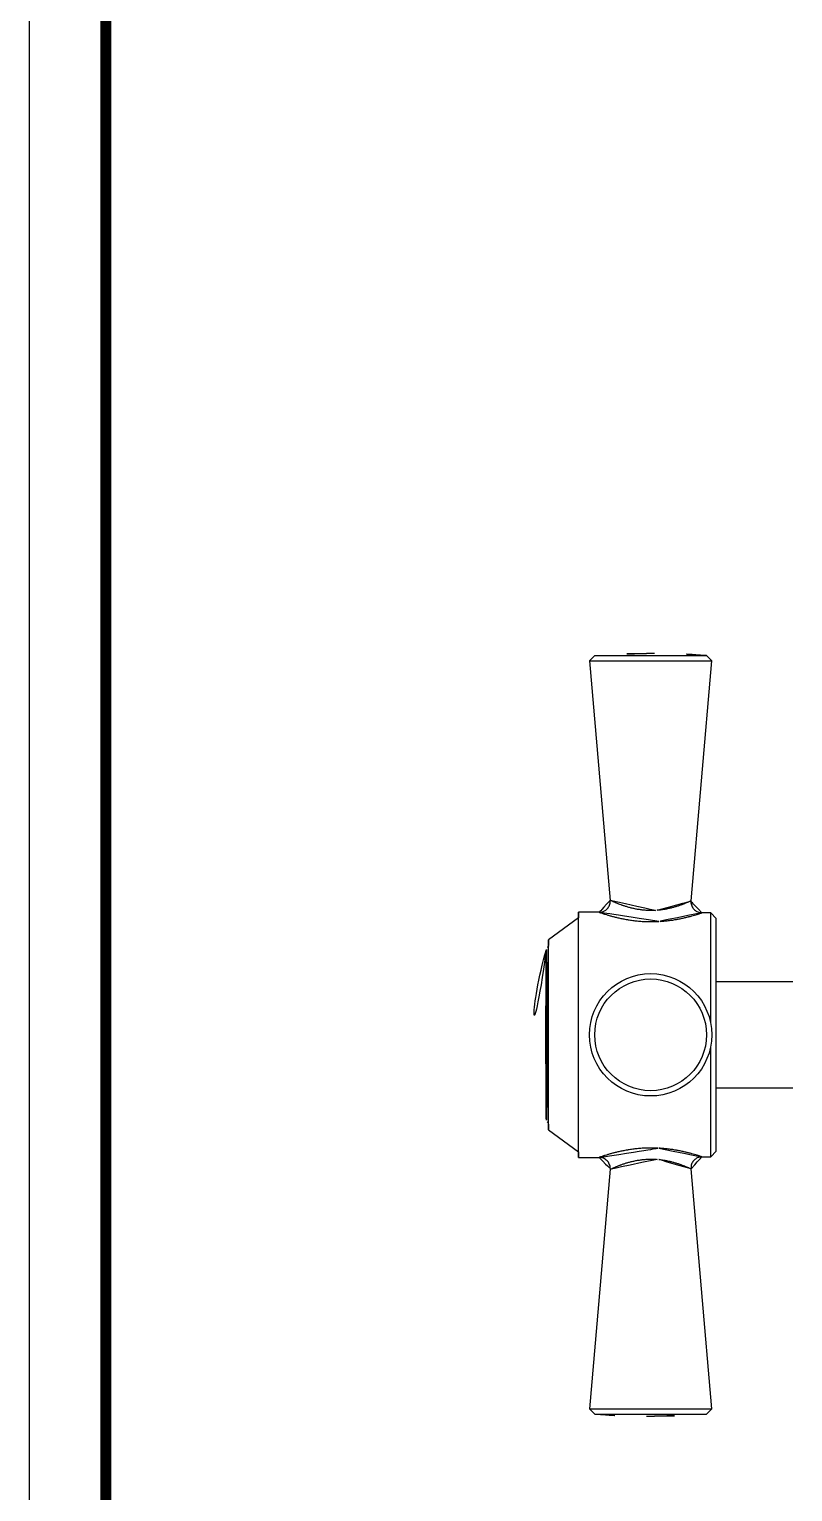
# Model space of a CAD drawing. Extents: x 16296677672 to 16296678106, y -37409616503 to -37409616185.
# Drawn here: x 16296677671.5 to 16296677741, y -37409616434.2 to -37409616301.1 of the extents above; entities that cross this region are included whole.
import ezdxf

# ---------------------------------------------------------------- set-up
doc = ezdxf.new("R2010")
doc.units = 0
doc.header["$LTSCALE"] = 10
doc.header["$MEASUREMENT"] = 0
doc.layers.get('0').update_dxf_attribs({"linetype": 'CONTINUOUS'})
doc.layers.add('DWG', color=7, linetype='CONTINUOUS')

msp = doc.modelspace()

# ---------------------------------------------------------------- linework, layer by layer
at = {"ltscale": 0.5}
msp.add_lwpolyline([(16296677671.520941, -37409616502.722603), (16296678105.520941, -37409616502.722603), (16296678105.520941, -37409616184.722603), (16296677671.520941, -37409616184.722603)], close=True, dxfattribs=at)
at = {"color": 5, "linetype": 'ByBlock', "lineweight": 200, "const_width": 1}
msp.add_lwpolyline([(16296677678.499741, -37409616489.106117), (16296678098.499741, -37409616489.106117), (16296678098.499741, -37409616192.106117), (16296677678.499741, -37409616192.106117)], close=True, dxfattribs=at)
at = {"layer": 'DWG', "color": 0}
for p, q in [((16296677722.96611, -37409616358.097488), (16296677722.482161, -37409616358.602257)), ((16296677722.96611, -37409616358.097488), (16296677728.04702, -37409616358.097488)), ((16296677728.40877, -37409616357.936127), (16296677727.68528, -37409616357.936127)), ((16296677728.04702, -37409616358.097488), (16296677733.12793, -37409616358.097488)), ((16296677733.611879, -37409616358.602257), (16296677733.12793, -37409616358.097488)), ((16296677722.482161, -37409616358.602257), (16296677724.36709, -37409616380.388168)), ((16296677722.482161, -37409616358.602257), (16296677728.04702, -37409616358.602257)), ((16296677728.04702, -37409616358.602257), (16296677733.611879, -37409616358.602257)), ((16296677731.7227, -37409616380.437401), (16296677733.611879, -37409616358.602257)), ((16296677721.473669, -37409616381.966003), (16296677718.76652, -37409616383.983856)), ((16296677721.47633, -37409616381.458008), (16296677721.473669, -37409616381.966003)), ((16296677721.473669, -37409616403.273483), (16296677721.473669, -37409616381.966003)), ((16296677723.378349, -37409616381.467972), (16296677721.47633, -37409616381.458008)), ((16296677721.47633, -37409616403.781464), (16296677721.47633, -37409616381.458008)), ((16296677733.51161, -37409616381.521027), (16296677732.69772, -37409616381.516769)), ((16296677734.016951, -37409616382.031677), (16296677733.51161, -37409616381.521027)), ((16296677733.51161, -37409616391.567673), (16296677733.51161, -37409616381.521027)), ((16296677734.016951, -37409616403.207787), (16296677734.016951, -37409616382.031677)), ((16296677718.566771, -37409616384.855957), (16296677718.56671, -37409616384.855972)), ((16296677718.76652, -37409616383.983856), (16296677718.763849, -37409616384.491852)), ((16296677718.763849, -37409616400.747627), (16296677718.763849, -37409616384.491852)), ((16296677718.76652, -37409616401.255623), (16296677718.76652, -37409616383.983856)), ((16296677740.97505, -37409616387.793739), (16296677734.017111, -37409616387.793739)), ((16296677733.51161, -37409616403.718452), (16296677733.51161, -37409616393.670731)), ((16296677734.017111, -37409616397.44574), (16296677740.97505, -37409616397.44574)), ((16296677718.566351, -37409616400.38311), (16296677718.566681, -37409616400.383492)), ((16296677718.763849, -37409616400.747627), (16296677718.76652, -37409616401.255623)), ((16296677718.76652, -37409616401.255623), (16296677721.473669, -37409616403.273483)), ((16296677721.473669, -37409616403.273483), (16296677721.47633, -37409616403.781464)), ((16296677733.51161, -37409616403.718452), (16296677734.016951, -37409616403.207787)), ((16296677721.47633, -37409616403.781464), (16296677723.377859, -37409616403.771507)), ((16296677724.366949, -37409616404.852852), (16296677722.482161, -37409616426.637207)), ((16296677733.611879, -37409616426.637207), (16296677731.722759, -37409616404.802803)), ((16296677732.701151, -37409616403.722687), (16296677733.51161, -37409616403.718452)), ((16296677722.482161, -37409616426.637207), (16296677722.96611, -37409616427.141983)), ((16296677722.482161, -37409616426.637207), (16296677733.611879, -37409616426.637207)), ((16296677722.96611, -37409616427.141983), (16296677733.12793, -37409616427.141983)), ((16296677727.68528, -37409616427.303352), (16296677728.40877, -37409616427.303352)), ((16296677733.12793, -37409616427.141983), (16296677733.611879, -37409616426.637207))]:
    msp.add_line(p, q, dxfattribs=at)
for radius in [5.564859, 5.08091]:
    msp.add_circle((16296677728.04702, -37409616392.619743), radius, dxfattribs=at)
for centre, radius, start, end in [((16296677727.68528, -37409616427.024117), 69.088, 90, 93.91668962), ((16296677728.40877, -37409616427.024117), 69.088, 86.08331038, 90), ((16296677744.876829, -37409616392.619743), 27.432, 163.56220133, 196.43779867), ((16296677727.68528, -37409616358.215347), 69.088, 266.08331038, 270), ((16296677728.40877, -37409616358.215347), 69.088, 270, 273.91668962)]:
    msp.add_arc(centre, radius, start, end, dxfattribs=at)
for start_param, end_param in [(0.0014686953, 6.2831853072), (0, 6.2791615593), (3.1392512935, 6.2831853072)]:
    msp.add_ellipse((16296677718.566771, -37409616392.619743), major_axis=(0, 7.763774), ratio=0.0052359638, start_param=start_param, end_param=end_param, dxfattribs=at)
for points, knots in [([(16296677724.35508, -37409616380.387177), (16296677724.36754, -37409616380.475632), (16296677724.36861, -37409616380.680763), (16296677724.24876, -37409616380.986359), (16296677724.03792, -37409616381.233139), (16296677723.8018, -37409616381.382767), (16296677723.58337, -37409616381.450279), (16296677723.44351, -37409616381.472237), (16296677723.379681, -37409616381.468086), (16296677723.37874, -37409616381.468033)], [0, 0, 0, 0, 0.157800843, 0.3785691446, 0.5807696542, 0.7445044837, 0.8828079329, 0.9982711715, 1, 1, 1, 1]), ([(16296677724.366529, -37409616380.381706), (16296677724.366541, -37409616380.381721), (16296677724.36935, -37409616380.383057), (16296677724.3771, -37409616380.386726), (16296677724.379589, -37409616380.387917), (16296677724.38538, -37409616380.390663), (16296677724.38867, -37409616380.39222), (16296677724.399679, -37409616380.397423), (16296677724.408541, -37409616380.401604), (16296677724.43952, -37409616380.416161), (16296677724.46604, -37409616380.428574), (16296677724.530439, -37409616380.45829), (16296677724.56831, -37409616380.475609), (16296677724.633579, -37409616380.504936), (16296677724.66835, -37409616380.520439), (16296677724.706329, -37409616380.53714), (16296677724.73237, -37409616380.548531), (16296677724.745729, -37409616380.554352), (16296677724.81395, -37409616380.583893), (16296677724.87324, -37409616380.609077), (16296677725.00083, -37409616380.661797), (16296677725.06913, -37409616380.689323), (16296677725.21467, -37409616380.746033), (16296677725.29191, -37409616380.7752), (16296677725.39418, -37409616380.812248), (16296677725.414921, -37409616380.819687), (16296677725.456989, -37409616380.83461), (16296677725.478319, -37409616380.842087), (16296677725.54287, -37409616380.864502), (16296677725.586729, -37409616380.879387), (16296677725.7208, -37409616380.923767), (16296677725.81348, -37409616380.952972), (16296677726.005489, -37409616381.009872), (16296677726.104811, -37409616381.03756), (16296677726.258989, -37409616381.07737), (16296677726.311251, -37409616381.090347), (16296677726.41757, -37409616381.115623), (16296677726.471701, -37409616381.12793), (16296677726.63513, -37409616381.163277), (16296677726.85685, -37409616381.206528), (16296677727.086309, -37409616381.240753), (16296677727.261419, -37409616381.262581), (16296677727.34972, -37409616381.27253), (16296677727.43919, -37409616381.280937), (16296677727.4991, -37409616381.286201), (16296677727.52923, -37409616381.288658), (16296677727.680031, -37409616381.300003), (16296677727.92115, -37409616381.31205), (16296677728.162001, -37409616381.311867), (16296677728.342529, -37409616381.307182), (16296677728.402691, -37409616381.304848), (16296677728.52298, -37409616381.298683), (16296677728.58305, -37409616381.294838), (16296677728.643209, -37409616381.290237)], [0, 0, 0, 0, 0.038038971, 0.038038971, 0.0521854568, 0.0521854568, 0.0663319425, 0.0663319425, 0.0946249139, 0.0946249139, 0.1512108568, 0.1512108568, 0.2077967997, 0.2077967997, 0.2360897711, 0.2502362568, 0.2502362568, 0.2643827426, 0.2643827426, 0.3209686854, 0.3209686854, 0.3775546283, 0.3775546283, 0.4341405712, 0.4341405712, 0.4482870569, 0.4482870569, 0.4624335426, 0.4624335426, 0.4907265141, 0.4907265141, 0.547312457, 0.547312457, 0.6038983998, 0.6038983998, 0.6321913713, 0.6321913713, 0.6604843427, 0.6604843427, 0.7170702856, 0.7736562285, 0.7736562285, 0.8019491999, 0.8160956856, 0.8160956856, 0.8302421714, 0.8302421714, 0.8868281142, 0.9434140571, 0.9434140571, 0.9717070286, 0.9717070286, 1, 1, 1, 1]), ([(16296677728.643209, -37409616381.290237), (16296677728.70336, -37409616381.285637), (16296677728.7633, -37409616381.280296), (16296677728.881849, -37409616381.268272), (16296677728.9405, -37409616381.261597), (16296677729.11463, -37409616381.2397), (16296677729.34199, -37409616381.205551), (16296677729.560141, -37409616381.16291), (16296677729.720381, -37409616381.128258), (16296677729.79966, -37409616381.11026), (16296677729.877661, -37409616381.091347), (16296677729.92938, -37409616381.07856), (16296677729.955099, -37409616381.072067), (16296677730.082239, -37409616381.039337), (16296677730.180031, -37409616381.012161), (16296677730.368179, -37409616380.95665), (16296677730.45853, -37409616380.928322), (16296677730.631941, -37409616380.8713), (16296677730.715, -37409616380.842598), (16296677730.814211, -37409616380.806976), (16296677730.833811, -37409616380.799873), (16296677730.87257, -37409616380.785683), (16296677730.89172, -37409616380.778587), (16296677730.948191, -37409616380.757538), (16296677730.98461, -37409616380.743713), (16296677731.090231, -37409616380.702957), (16296677731.155821, -37409616380.676788), (16296677731.277349, -37409616380.627136), (16296677731.3333, -37409616380.603661), (16296677731.397011, -37409616380.576431), (16296677731.409439, -37409616380.571091), (16296677731.43367, -37409616380.560638), (16296677731.44548, -37409616380.555519), (16296677731.47982, -37409616380.540573), (16296677731.50123, -37409616380.531151), (16296677731.56109, -37409616380.504662), (16296677731.595181, -37409616380.489319), (16296677731.65169, -37409616380.463676), (16296677731.674129, -37409616380.453377), (16296677731.698759, -37409616380.442017), (16296677731.705469, -37409616380.438919), (16296677731.713209, -37409616380.435341), (16296677731.715401, -37409616380.434334), (16296677731.718981, -37409616380.432671), (16296677731.720369, -37409616380.432022), (16296677731.72266, -37409616380.430946), (16296677731.723301, -37409616380.430656), (16296677731.72328, -37409616380.430672)], [0, 0, 0, 0, 0.0349036487, 0.0349036487, 0.0698072973, 0.0698072973, 0.1396145947, 0.209421892, 0.209421892, 0.2443255407, 0.261777365, 0.261777365, 0.2792291893, 0.2792291893, 0.3490364866, 0.3490364866, 0.418843784, 0.418843784, 0.4886510813, 0.4886510813, 0.5061029056, 0.5061029056, 0.52355473, 0.52355473, 0.5584583786, 0.5584583786, 0.628265676, 0.628265676, 0.6980729733, 0.6980729733, 0.7155247976, 0.7155247976, 0.732976622, 0.732976622, 0.7678802706, 0.7678802706, 0.8376875679, 0.8376875679, 0.9074948653, 0.9074948653, 0.9423985139, 0.9423985139, 0.9598503383, 0.9598503383, 0.9773021626, 0.9773021626, 1, 1, 1, 1]), ([(16296677732.69829, -37409616381.513458), (16296677732.64632, -37409616381.513947), (16296677732.496719, -37409616381.503319), (16296677732.240511, -37409616381.414772), (16296677731.96727, -37409616381.209824), (16296677731.77301, -37409616380.897949), (16296677731.701269, -37409616380.618622), (16296677731.725229, -37409616380.465813), (16296677731.730761, -37409616380.439362)], [0, 0, 0, 0, 0.094826805, 0.278474603, 0.4918774336, 0.7131167908, 0.9505818731, 1, 1, 1, 1]), ([(16296677728.80287, -37409616382.303833), (16296677728.656651, -37409616382.311813), (16296677728.510361, -37409616382.317284), (16296677728.21763, -37409616382.323143), (16296677727.924761, -37409616382.323936), (16296677727.63162, -37409616382.314552), (16296677727.44832, -37409616382.305511), (16296677727.411619, -37409616382.303543), (16296677727.338369, -37409616382.299301), (16296677727.228849, -37409616382.29248), (16296677727.12043, -37409616382.284332), (16296677726.905029, -37409616382.266342), (16296677726.621639, -37409616382.237862), (16296677726.34576, -37409616382.20121), (16296677726.141689, -37409616382.170982), (16296677726.074141, -37409616382.160454), (16296677725.973551, -37409616382.143997), (16296677725.940161, -37409616382.13842), (16296677725.87392, -37409616382.127098), (16296677725.70952, -37409616382.098373), (16296677725.55097, -37409616382.067719), (16296677725.304649, -37409616382.016876), (16296677725.185169, -37409616381.990547), (16296677725.01156, -37409616381.950218), (16296677724.926149, -37409616381.92984), (16296677724.84289, -37409616381.909233), (16296677724.78787, -37409616381.895462), (16296677724.760571, -37409616381.88855), (16296677724.62565, -37409616381.853996), (16296677724.523319, -37409616381.826576), (16296677724.32976, -37409616381.772903), (16296677724.23852, -37409616381.746643), (16296677724.0674, -37409616381.696022), (16296677723.987499, -37409616381.671654), (16296677723.89513, -37409616381.642868), (16296677723.877041, -37409616381.637192), (16296677723.84161, -37409616381.626022), (16296677723.824249, -37409616381.620522), (16296677723.773569, -37409616381.60437), (16296677723.74169, -37409616381.594101), (16296677723.65173, -37409616381.56488), (16296677723.59931, -37409616381.547508), (16296677723.509649, -37409616381.517479), (16296677723.47241, -37409616381.504822), (16296677723.42841, -37409616381.489769), (16296677723.41572, -37409616381.485413), (16296677723.39975, -37409616381.479912), (16296677723.394939, -37409616381.478249), (16296677723.38636, -37409616381.475288), (16296677723.38261, -37409616381.473991), (16296677723.369761, -37409616381.469543), (16296677723.365, -37409616381.467903), (16296677723.365009, -37409616381.467903)], [0, 0, 0, 0, 0.0563306676, 0.0563306676, 0.1126613352, 0.1689920029, 0.1689920029, 0.1830746698, 0.1830746698, 0.1971573367, 0.2253226705, 0.2253226705, 0.2816533381, 0.3379840057, 0.3379840057, 0.3661493395, 0.3661493395, 0.3802320064, 0.3802320064, 0.3943146733, 0.450645341, 0.450645341, 0.5069760086, 0.5069760086, 0.5351413424, 0.5492240093, 0.5492240093, 0.5633066762, 0.5633066762, 0.6196373438, 0.6196373438, 0.6759680114, 0.6759680114, 0.7322986791, 0.7322986791, 0.746381346, 0.746381346, 0.7604640129, 0.7604640129, 0.7886293467, 0.7886293467, 0.8449600143, 0.8449600143, 0.9012906819, 0.9012906819, 0.9294560157, 0.9294560157, 0.9435386826, 0.9435386826, 0.9576213495, 0.9576213495, 1, 1, 1, 1]), ([(16296677732.714319, -37409616381.516853), (16296677732.71434, -37409616381.516853), (16296677732.71382, -37409616381.517021), (16296677732.71063, -37409616381.518097), (16296677732.706381, -37409616381.519539), (16296677732.69348, -37409616381.52388), (16296677732.684919, -37409616381.526756), (16296677732.653061, -37409616381.53743), (16296677732.62364, -37409616381.547256), (16296677732.54907, -37409616381.571823), (16296677732.50392, -37409616381.586578), (16296677732.424459, -37409616381.612068), (16296677732.396009, -37409616381.621117), (16296677732.335171, -37409616381.640297), (16296677732.303061, -37409616381.65033), (16296677732.2019, -37409616381.681587), (16296677732.12801, -37409616381.703957), (16296677731.967951, -37409616381.75106), (16296677731.88179, -37409616381.775772), (16296677731.743481, -37409616381.814049), (16296677731.695869, -37409616381.827011), (16296677731.622169, -37409616381.846687), (16296677731.5972, -37409616381.853287), (16296677731.546749, -37409616381.866493), (16296677731.52125, -37409616381.873108), (16296677731.39238, -37409616381.906158), (16296677731.284901, -37409616381.93261), (16296677731.061529, -37409616381.984818), (16296677730.945641, -37409616382.010567), (16296677730.705509, -37409616382.060677), (16296677730.581261, -37409616382.085037), (16296677730.42062, -37409616382.114151), (16296677730.38829, -37409616382.119904), (16296677730.3234, -37409616382.131203), (16296677730.225639, -37409616382.14785), (16296677730.126619, -37409616382.163643), (16296677729.926941, -37409616382.193947), (16296677729.656321, -37409616382.231003), (16296677729.37702, -37409616382.260384), (16296677729.16423, -37409616382.27919), (16296677729.057011, -37409616382.287788), (16296677728.948521, -37409616382.295097), (16296677728.87591, -37409616382.29969), (16296677728.83943, -37409616382.301842), (16296677728.80287, -37409616382.303833)], [0, 0, 0, 0, 0.0176978477, 0.0176978477, 0.0527800674, 0.0527800674, 0.0878622871, 0.0878622871, 0.1580267266, 0.1580267266, 0.228191166, 0.228191166, 0.2632733857, 0.2632733857, 0.2983556055, 0.2983556055, 0.3685200449, 0.3685200449, 0.4386844844, 0.4386844844, 0.4737667041, 0.4737667041, 0.491307814, 0.491307814, 0.5088489238, 0.5088489238, 0.5790133633, 0.5790133633, 0.6491778027, 0.6491778027, 0.7193422422, 0.7193422422, 0.7368833521, 0.7368833521, 0.7544244619, 0.7895066816, 0.7895066816, 0.8596711211, 0.9298355605, 0.9298355605, 0.9649177803, 0.9824588901, 0.9824588901, 1, 1, 1, 1]), ([(16296677718.77734, -37409616384.573631), (16296677718.77734, -37409616384.573631), (16296677718.73917, -37409616384.597351), (16296677718.700899, -37409616384.625954), (16296677718.674271, -37409616384.662849), (16296677718.672899, -37409616384.66478)], [0, 0, 0, 0, 0.0000136827, 0.9481463757, 1, 1, 1, 1]), ([(16296677718.637501, -37409616400.529099), (16296677718.63892, -37409616400.531754), (16296677718.66288, -37409616400.574997), (16296677718.73502, -37409616400.641273), (16296677718.81381, -37409616400.689102), (16296677718.85186, -37409616400.705841)], [0, 0, 0, 0, 0.0338027809, 0.5551779791, 1, 1, 1, 1]), ([(16296677723.365009, -37409616403.771584), (16296677723.365049, -37409616403.771568), (16296677723.36952, -37409616403.770012), (16296677723.381611, -37409616403.765831), (16296677723.38525, -37409616403.764572), (16296677723.393591, -37409616403.761688), (16296677723.398319, -37409616403.760063), (16296677723.41407, -37409616403.754631), (16296677723.42664, -37409616403.750313), (16296677723.47035, -37409616403.735359), (16296677723.50746, -37409616403.72274), (16296677723.596991, -37409616403.692741), (16296677723.649401, -37409616403.675362), (16296677723.724409, -37409616403.650993), (16296677723.73988, -37409616403.645981), (16296677723.77179, -37409616403.635696), (16296677723.78824, -37409616403.630432), (16296677723.838869, -37409616403.614304), (16296677723.87422, -37409616403.603127), (16296677723.984859, -37409616403.568626), (16296677724.064739, -37409616403.544258), (16296677724.23617, -37409616403.493523), (16296677724.327721, -37409616403.467148), (16296677724.47369, -37409616403.426659), (16296677724.52379, -37409616403.413002), (16296677724.60112, -37409616403.392349), (16296677724.62726, -37409616403.385437), (16296677724.68001, -37409616403.371643), (16296677724.70664, -37409616403.364738), (16296677724.84107, -37409616403.330307), (16296677724.95269, -37409616403.30294), (16296677725.18379, -37409616403.249237), (16296677725.30327, -37409616403.222893), (16296677725.55007, -37409616403.171928), (16296677725.67738, -37409616403.147308), (16296677725.841539, -37409616403.118027), (16296677725.87459, -37409616403.112267), (16296677725.94088, -37409616403.100937), (16296677726.040701, -37409616403.084244), (16296677726.141661, -37409616403.068497), (16296677726.34511, -37409616403.038361), (16296677726.620411, -37409616403.00177), (16296677726.90374, -37409616402.973251), (16296677727.11932, -37409616402.955231), (16296677727.19169, -37409616402.949791), (16296677727.301029, -37409616402.942497), (16296677727.33765, -37409616402.940224), (16296677727.41098, -37409616402.935966), (16296677727.447639, -37409616402.933998), (16296677727.630939, -37409616402.92495), (16296677727.92412, -37409616402.91555), (16296677728.21714, -37409616402.916328), (16296677728.43684, -37409616402.920723), (16296677728.546671, -37409616402.923866), (16296677728.656481, -37409616402.928436), (16296677728.729679, -37409616402.931808), (16296677728.766319, -37409616402.933647), (16296677728.80287, -37409616402.935654)], [0, 0, 0, 0, 0.0410220537, 0.0410220537, 0.0551246705, 0.0551246705, 0.0692272874, 0.0692272874, 0.0974325211, 0.0974325211, 0.1538429885, 0.1538429885, 0.210253456, 0.210253456, 0.2243560728, 0.2243560728, 0.2384586897, 0.2384586897, 0.2666639234, 0.2666639234, 0.3230743908, 0.3230743908, 0.3794848582, 0.3794848582, 0.407690092, 0.407690092, 0.4217927088, 0.4217927088, 0.4358953257, 0.4358953257, 0.4923057931, 0.4923057931, 0.5487162605, 0.5487162605, 0.605126728, 0.605126728, 0.6192293448, 0.6192293448, 0.6333319617, 0.6615371954, 0.6615371954, 0.7179476628, 0.7743581303, 0.7743581303, 0.802563364, 0.802563364, 0.8166659808, 0.8166659808, 0.8307685977, 0.8307685977, 0.8871790651, 0.9435895326, 0.9435895326, 0.9717947663, 0.9858973831, 0.9858973831, 1, 1, 1, 1]), ([(16296677728.80287, -37409616402.935654), (16296677728.87599, -37409616402.939636), (16296677728.94887, -37409616402.944237), (16296677729.09334, -37409616402.954597), (16296677729.16503, -37409616402.96035), (16296677729.378469, -37409616402.979233), (16296677729.65871, -37409616403.008751), (16296677729.930401, -37409616403.046021), (16296677730.13092, -37409616403.076523), (16296677730.19722, -37409616403.087097), (16296677730.295839, -37409616403.103577), (16296677730.32856, -37409616403.109169), (16296677730.3934, -37409616403.120483), (16296677730.55426, -37409616403.149117), (16296677730.70886, -37409616403.179466), (16296677730.94833, -37409616403.229492), (16296677731.06411, -37409616403.255241), (16296677731.23176, -37409616403.294456), (16296677731.31407, -37409616403.314209), (16296677731.39407, -37409616403.334091), (16296677731.44688, -37409616403.347359), (16296677731.473049, -37409616403.353996), (16296677731.602261, -37409616403.387169), (16296677731.69972, -37409616403.4133), (16296677731.882931, -37409616403.464027), (16296677731.968679, -37409616403.488617), (16296677732.128189, -37409616403.535568), (16296677732.20195, -37409616403.557907), (16296677732.286221, -37409616403.583939), (16296677732.30267, -37409616403.58905), (16296677732.33477, -37409616403.599083), (16296677732.350439, -37409616403.603989), (16296677732.395969, -37409616403.61834), (16296677732.424351, -37409616403.62738), (16296677732.50362, -37409616403.652802), (16296677732.54867, -37409616403.667519), (16296677732.62311, -37409616403.692047), (16296677732.6525, -37409616403.701859), (16296677732.68441, -37409616403.712547), (16296677732.69302, -37409616403.715446), (16296677732.70277, -37409616403.718727), (16296677732.7055, -37409616403.71965), (16296677732.709881, -37409616403.721123), (16296677732.711519, -37409616403.72168), (16296677732.71377, -37409616403.722427), (16296677732.714331, -37409616403.722633), (16296677732.714319, -37409616403.722633)], [0, 0, 0, 0, 0.0350636153, 0.0350636153, 0.0701272307, 0.0701272307, 0.1402544613, 0.210381692, 0.210381692, 0.2454453073, 0.2454453073, 0.262977115, 0.262977115, 0.2805089227, 0.3506361533, 0.3506361533, 0.420763384, 0.420763384, 0.4558269993, 0.473358807, 0.473358807, 0.4908906147, 0.4908906147, 0.5610178453, 0.5610178453, 0.631145076, 0.631145076, 0.7012723067, 0.7012723067, 0.7188041143, 0.7188041143, 0.736335922, 0.736335922, 0.7713995373, 0.7713995373, 0.841526768, 0.841526768, 0.9116539986, 0.9116539986, 0.946717614, 0.946717614, 0.9642494216, 0.9642494216, 0.9817812293, 0.9817812293, 1, 1, 1, 1]), ([(16296677723.377781, -37409616403.778267), (16296677723.40954, -37409616403.775574), (16296677723.542379, -37409616403.772087), (16296677723.80146, -37409616403.848961), (16296677724.099871, -37409616404.050323), (16296677724.309971, -37409616404.372627), (16296677724.38681, -37409616404.658257), (16296677724.364149, -37409616404.818573), (16296677724.357479, -37409616404.851257)], [0, 0, 0, 0, 0.0578026178, 0.2441390725, 0.4826462461, 0.7023352325, 0.9396917794, 1, 1, 1, 1]), ([(16296677728.643209, -37409616403.949226), (16296677728.52285, -37409616403.940033), (16296677728.40246, -37409616403.933853), (16296677728.161579, -37409616403.927597), (16296677727.92063, -37409616403.927437), (16296677727.67952, -37409616403.939507), (16296677727.52877, -37409616403.950851), (16296677727.498581, -37409616403.953323), (16296677727.43853, -37409616403.958603), (16296677727.34886, -37409616403.967041), (16296677727.26042, -37409616403.977013), (16296677727.085119, -37409616403.998894), (16296677726.855591, -37409616404.033173), (16296677726.63415, -37409616404.076393), (16296677726.471041, -37409616404.111702), (16296677726.41717, -37409616404.123947), (16296677726.310419, -37409616404.14933), (16296677726.25779, -37409616404.162407), (16296677726.10289, -37409616404.202431), (16296677726.003309, -37409616404.230217), (16296677725.81118, -37409616404.287216), (16296677725.71863, -37409616404.316406), (16296677725.540409, -37409616404.375443), (16296677725.454741, -37409616404.405281), (16296677725.35203, -37409616404.442497), (16296677725.331699, -37409616404.449944), (16296677725.29167, -37409616404.464737), (16296677725.232519, -37409616404.486816), (16296677725.17601, -37409616404.508507), (16296677725.066441, -37409616404.551224), (16296677724.998011, -37409616404.578827), (16296677724.87039, -37409616404.631592), (16296677724.811211, -37409616404.656754), (16296677724.74321, -37409616404.686218), (16296677724.729919, -37409616404.692017), (16296677724.70393, -37409616404.703392), (16296677724.69125, -37409616404.708969), (16296677724.65435, -37409616404.725273), (16296677724.631189, -37409616404.735611), (16296677724.565981, -37409616404.764931), (16296677724.528179, -37409616404.782219), (16296677724.46402, -37409616404.811852), (16296677724.437651, -37409616404.824188), (16296677724.412109, -37409616404.836197), (16296677724.407379, -37409616404.838417), (16296677724.398649, -37409616404.842537), (16296677724.39467, -37409616404.844421), (16296677724.3839, -37409616404.849518), (16296677724.378321, -37409616404.852158), (16296677724.369129, -37409616404.856529), (16296677724.366541, -37409616404.857758), (16296677724.366529, -37409616404.857773)], [0, 0, 0, 0, 0.0566715201, 0.0566715201, 0.1133430401, 0.1700145602, 0.1700145602, 0.1841824402, 0.1841824402, 0.1983503202, 0.2266860803, 0.2266860803, 0.2833576004, 0.3400291204, 0.3400291204, 0.3683648805, 0.3683648805, 0.3967006405, 0.3967006405, 0.4533721606, 0.4533721606, 0.5100436806, 0.5100436806, 0.5667152007, 0.5667152007, 0.5808830807, 0.5808830807, 0.5950509607, 0.6233867208, 0.6233867208, 0.6800582408, 0.6800582408, 0.7367297609, 0.7367297609, 0.7508976409, 0.7508976409, 0.765065521, 0.765065521, 0.793401281, 0.793401281, 0.8500728011, 0.8500728011, 0.9067443211, 0.9067443211, 0.9209122011, 0.9209122011, 0.9350800812, 0.9350800812, 0.9634158412, 0.9634158412, 1, 1, 1, 1]), ([(16296677731.72328, -37409616404.808807), (16296677731.72327, -37409616404.8088), (16296677731.722549, -37409616404.808472), (16296677731.720051, -37409616404.807297), (16296677731.71858, -37409616404.806633), (16296677731.714861, -37409616404.804901), (16296677731.708111, -37409616404.801773), (16296677731.69791, -37409616404.797058), (16296677731.673031, -37409616404.785591), (16296677731.650471, -37409616404.775238), (16296677731.593769, -37409616404.749527), (16296677731.559629, -37409616404.734161), (16296677731.49968, -37409616404.707642), (16296677731.478239, -37409616404.698219), (16296677731.443859, -37409616404.683258), (16296677731.432011, -37409616404.678123), (16296677731.407709, -37409616404.667641), (16296677731.39525, -37409616404.662292), (16296677731.331409, -37409616404.635017), (16296677731.27544, -37409616404.611542), (16296677731.15411, -37409616404.561996), (16296677731.088751, -37409616404.535942), (16296677730.9487, -37409616404.481934), (16296677730.874001, -37409616404.453979), (16296677730.774639, -37409616404.418289), (16296677730.75444, -37409616404.41111), (16296677730.71357, -37409616404.396729), (16296677730.6516, -37409616404.375153), (16296677730.58765, -37409616404.353607), (16296677730.457121, -37409616404.310699), (16296677730.366619, -37409616404.282349), (16296677730.178551, -37409616404.226898), (16296677730.080999, -37409616404.199806), (16296677729.929159, -37409616404.160744), (16296677729.87763, -37409616404.147972), (16296677729.798901, -37409616404.129303), (16296677729.772449, -37409616404.123169), (16296677729.719339, -37409616404.11113), (16296677729.692659, -37409616404.105217), (16296677729.55859, -37409616404.076241), (16296677729.339911, -37409616404.033562), (16296677729.112829, -37409616403.999527), (16296677728.93923, -37409616403.977737), (16296677728.880819, -37409616403.971092), (16296677728.762871, -37409616403.959137), (16296677728.703381, -37409616403.953842), (16296677728.643209, -37409616403.949226)], [0, 0, 0, 0, 0.0234750204, 0.0234750204, 0.0409129665, 0.0409129665, 0.0583509125, 0.0932268047, 0.0932268047, 0.1629785889, 0.1629785889, 0.2327303732, 0.2327303732, 0.2676062653, 0.2676062653, 0.2850442114, 0.2850442114, 0.3024821574, 0.3024821574, 0.3722339417, 0.3722339417, 0.4419857259, 0.4419857259, 0.5117375102, 0.5117375102, 0.5291754563, 0.5291754563, 0.5466134023, 0.5814892945, 0.5814892945, 0.6512410787, 0.6512410787, 0.720992863, 0.720992863, 0.7558687551, 0.7558687551, 0.7733067012, 0.7733067012, 0.7907446472, 0.7907446472, 0.8604964315, 0.9302482157, 0.9302482157, 0.9651241079, 0.9651241079, 1, 1, 1, 1]), ([(16296677731.7362, -37409616404.803223), (16296677731.72369, -37409616404.72332), (16296677731.71792, -37409616404.526016), (16296677731.82955, -37409616404.224358), (16296677732.03569, -37409616403.971298), (16296677732.27103, -37409616403.815811), (16296677732.48991, -37409616403.743713), (16296677732.632231, -37409616403.719437), (16296677732.69836, -37409616403.722832), (16296677732.701031, -37409616403.722977)], [0, 0, 0, 0, 0.1441141072, 0.3662488396, 0.5718072745, 0.7378054101, 0.8779433952, 0.9950819106, 1, 1, 1, 1])]:
    msp.add_open_spline(points, degree=3, knots=knots, dxfattribs=at)

doc.saveas('drawing.dxf')
